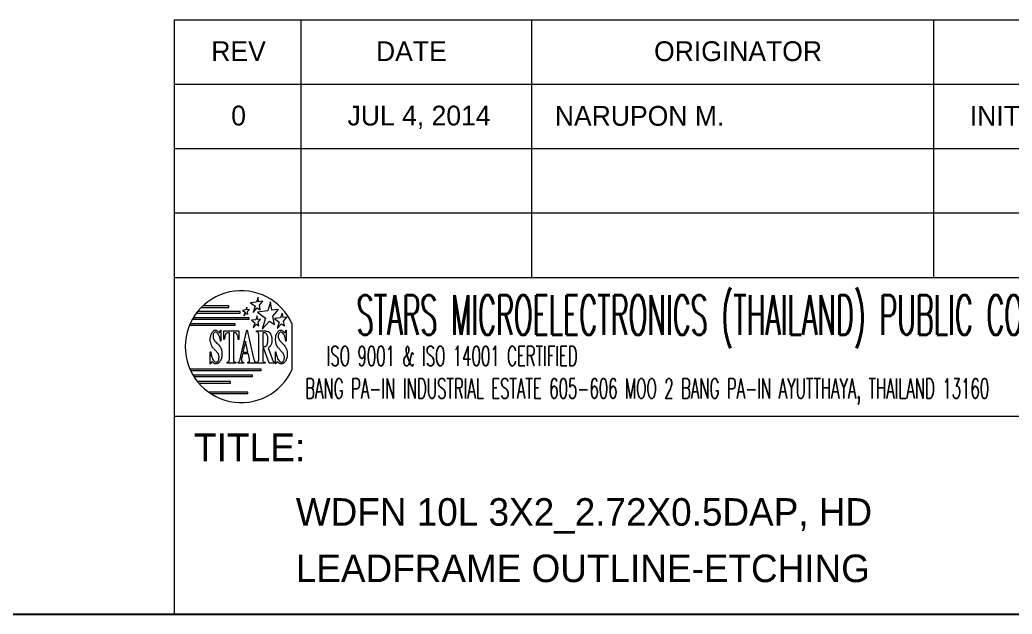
# Model space of a CAD drawing. Header units: inches. Extents: x 121 to 368, y 21 to 202.
# Drawn here: x 346.481 to 351.25, y 131.806 to 134.665 of the extents above; entities that cross this region are included whole.
import ezdxf
from ezdxf.enums import TextEntityAlignment as Align

# ---------------------------------------------------------------- set-up
doc = ezdxf.new("R2010")
doc.units = ezdxf.units.IN
doc.header["$MEASUREMENT"] = 0
doc.styles.add('ROMANS', font='ROMANS.SHX', dxfattribs={"height": 2.5})
doc.styles.get("Standard").update_dxf_attribs({"font": 'swromns.ttf'})

msp = doc.modelspace()

# ---------------------------------------------------------------- linework, layer by layer
at = {"lineweight": 18}
for p, q in [((347.222928, 134.664931), (347.222928, 131.805753)), ((347.222928, 134.664931), (355.545669, 134.664931)), ((347.833392, 133.425954), (347.833392, 134.664931)), ((348.940862, 133.425954), (348.940862, 134.664931)), ((350.873094, 133.425954), (350.873094, 134.664931)), ((347.222928, 134.355186), (355.545669, 134.355186)), ((347.222928, 134.045442), (355.545669, 134.045442)), ((347.222928, 133.735698), (355.545669, 133.735698)), ((347.222928, 133.425954), (355.545669, 133.425954)), ((347.485168, 133.28945), (347.3609, 133.28945)), ((347.485168, 133.285574), (347.485168, 133.28945)), ((347.617899, 133.306895), (347.589802, 133.303985)), ((347.617899, 133.306895), (347.589802, 133.303985)), ((347.589802, 133.303985), (347.611116, 133.287512)), ((347.589802, 133.303985), (347.611116, 133.287512)), ((347.611116, 133.287512), (347.602397, 133.256499)), ((347.611116, 133.287512), (347.602397, 133.256499)), ((347.625649, 133.331122), (347.617899, 133.306895)), ((347.625649, 133.331122), (347.617899, 133.306895)), ((347.628556, 133.307864), (347.625649, 133.331122)), ((347.628556, 133.307864), (347.625649, 133.331122)), ((347.647932, 133.31174), (347.628556, 133.307864)), ((347.647932, 133.31174), (347.628556, 133.307864)), ((347.63243, 133.292357), (347.647932, 133.31174)), ((347.63243, 133.292357), (347.647932, 133.31174)), ((347.636306, 133.270067), (347.63243, 133.292357)), ((347.636306, 133.270067), (347.63243, 133.292357)), ((347.684748, 133.307864), (347.673122, 133.265222)), ((347.684748, 133.307864), (347.673122, 133.265222)), ((347.692498, 133.26813), (347.684748, 133.307864)), ((347.692498, 133.26813), (347.684748, 133.307864)), ((347.32948, 133.254561), (347.539424, 133.254561)), ((347.539424, 133.262316), (347.335548, 133.262316)), ((347.352918, 133.281696), (347.485168, 133.281696)), ((347.485168, 133.281696), (347.485168, 133.285574)), ((347.539424, 133.258437), (347.539424, 133.262316)), ((347.539424, 133.254561), (347.539424, 133.258437)), ((347.567519, 133.269098), (347.55105, 133.267161)), ((347.567519, 133.269098), (347.55105, 133.267161)), ((347.55105, 133.267161), (347.563643, 133.258437)), ((347.55105, 133.267161), (347.563643, 133.258437)), ((347.563643, 133.258437), (347.557831, 133.240995)), ((347.563643, 133.258437), (347.557831, 133.240995)), ((347.557831, 133.240995), (347.568488, 133.253592)), ((347.557831, 133.240995), (347.568488, 133.253592)), ((347.571395, 133.282667), (347.567519, 133.269098)), ((347.571395, 133.282667), (347.567519, 133.269098)), ((347.568488, 133.253592), (347.577207, 133.248747)), ((347.568488, 133.253592), (347.577207, 133.248747)), ((347.573333, 133.270067), (347.571395, 133.282667)), ((347.573333, 133.270067), (347.571395, 133.282667)), ((347.58399, 133.272006), (347.573333, 133.270067)), ((347.58399, 133.272006), (347.573333, 133.270067)), ((347.574302, 133.261346), (347.58399, 133.272006)), ((347.574302, 133.261346), (347.58399, 133.272006)), ((347.577207, 133.248747), (347.574302, 133.261346)), ((347.577207, 133.248747), (347.574302, 133.261346)), ((347.602397, 133.256499), (347.621773, 133.279758)), ((347.602397, 133.256499), (347.621773, 133.279758)), ((347.620804, 133.240995), (347.614992, 133.221612)), ((347.620804, 133.240995), (347.614992, 133.221612)), ((347.623711, 133.222582), (347.620804, 133.240995)), ((347.623711, 133.222582), (347.620804, 133.240995)), ((347.621773, 133.279758), (347.636306, 133.270067)), ((347.621773, 133.279758), (347.636306, 133.270067)), ((347.673122, 133.265222), (347.622742, 133.258437)), ((347.673122, 133.265222), (347.622742, 133.258437)), ((347.622742, 133.258437), (347.661496, 133.229364)), ((347.622742, 133.258437), (347.661496, 133.229364)), ((347.724468, 133.272006), (347.692498, 133.26813)), ((347.724468, 133.272006), (347.692498, 133.26813)), ((347.697343, 133.239057), (347.724468, 133.272006)), ((347.697343, 133.239057), (347.724468, 133.272006)), ((347.705093, 133.199323), (347.697343, 133.239057)), ((347.705093, 133.199323), (347.697343, 133.239057)), ((347.74094, 133.254561), (347.734159, 133.231303)), ((347.74094, 133.254561), (347.734159, 133.231303)), ((347.745785, 133.232272), (347.74094, 133.254561)), ((347.745785, 133.232272), (347.74094, 133.254561)), ((347.295725, 133.195447), (347.516172, 133.195447)), ((347.516172, 133.20223), (347.298638, 133.20223)), ((347.309842, 133.224519), (347.583021, 133.224519)), ((347.583021, 133.231303), (347.313787, 133.231303)), ((347.516172, 133.198354), (347.516172, 133.20223)), ((347.516172, 133.195447), (347.516172, 133.198354)), ((347.583021, 133.227427), (347.583021, 133.231303)), ((347.583021, 133.224519), (347.583021, 133.227427)), ((347.614992, 133.221612), (347.593678, 133.219674)), ((347.614992, 133.221612), (347.593678, 133.219674)), ((347.593678, 133.219674), (347.610147, 133.207075)), ((347.593678, 133.219674), (347.610147, 133.207075)), ((347.610147, 133.207075), (347.602397, 133.183816)), ((347.610147, 133.207075), (347.602397, 133.183816)), ((347.602397, 133.183816), (347.617899, 133.201261)), ((347.602397, 133.183816), (347.617899, 133.201261)), ((347.617899, 133.201261), (347.629525, 133.193509)), ((347.617899, 133.201261), (347.629525, 133.193509)), ((347.637275, 133.225488), (347.623711, 133.222582)), ((347.637275, 133.225488), (347.623711, 133.222582)), ((347.626618, 133.209982), (347.637275, 133.225488)), ((347.626618, 133.209982), (347.637275, 133.225488)), ((347.629525, 133.193509), (347.626618, 133.209982)), ((347.629525, 133.193509), (347.626618, 133.209982)), ((347.661496, 133.229364), (347.645025, 133.176064)), ((347.661496, 133.229364), (347.645025, 133.176064)), ((347.645025, 133.176064), (347.679903, 133.215798)), ((347.645025, 133.176064), (347.679903, 133.215798)), ((347.679903, 133.215798), (347.705093, 133.199323)), ((347.679903, 133.215798), (347.705093, 133.199323)), ((347.734159, 133.231303), (347.705093, 133.227427)), ((347.734159, 133.231303), (347.705093, 133.227427)), ((347.705093, 133.227427), (347.727376, 133.210951)), ((347.705093, 133.227427), (347.727376, 133.210951)), ((347.727376, 133.210951), (347.717688, 133.17994)), ((347.727376, 133.210951), (347.717688, 133.17994)), ((347.717688, 133.17994), (347.738032, 133.203199)), ((347.717688, 133.17994), (347.738032, 133.203199)), ((347.738032, 133.203199), (347.752566, 133.193509)), ((347.738032, 133.203199), (347.752566, 133.193509)), ((347.763222, 133.235179), (347.745785, 133.232272)), ((347.763222, 133.235179), (347.745785, 133.232272)), ((347.747721, 133.215798), (347.763222, 133.235179)), ((347.747721, 133.215798), (347.763222, 133.235179)), ((347.752566, 133.193509), (347.747721, 133.215798)), ((347.752566, 133.193509), (347.747721, 133.215798)), ((347.790351, 132.984236), (347.790351, 133.201204)), ((347.790351, 132.989192), (347.790351, 133.196251)), ((347.397005, 133.140206), (347.397974, 133.144085)), ((347.397974, 133.144085), (347.398943, 133.147961)), ((347.398943, 133.147961), (347.399913, 133.151837)), ((347.399913, 133.151837), (347.40185, 133.155713)), ((347.40185, 133.155713), (347.402817, 133.15862)), ((347.402817, 133.15862), (347.404755, 133.161527)), ((347.404755, 133.161527), (347.406693, 133.164434)), ((347.406693, 133.164434), (347.4096, 133.166374)), ((347.4096, 133.166374), (347.411538, 133.168312)), ((347.410569, 133.153775), (347.4096, 133.149899)), ((347.4096, 133.149899), (347.4096, 133.146992)), ((347.4096, 133.146992), (347.4096, 133.142147)), ((347.412508, 133.157651), (347.410569, 133.153775)), ((347.411538, 133.168312), (347.413476, 133.17025)), ((347.414443, 133.159589), (347.412508, 133.157651)), ((347.413476, 133.17025), (347.415412, 133.171219)), ((347.416381, 133.161527), (347.414443, 133.159589)), ((347.415412, 133.171219), (347.418319, 133.172188)), ((347.419288, 133.162496), (347.416381, 133.161527)), ((347.418319, 133.172188), (347.420257, 133.172188)), ((347.422195, 133.162496), (347.419288, 133.162496)), ((347.420257, 133.172188), (347.423164, 133.172188)), ((347.426069, 133.161527), (347.422195, 133.162496)), ((347.423164, 133.172188), (347.424133, 133.171219)), ((347.424133, 133.171219), (347.427038, 133.17025)), ((347.429945, 133.159589), (347.426069, 133.161527)), ((347.427038, 133.17025), (347.428007, 133.169281)), ((347.428007, 133.169281), (347.429945, 133.168312)), ((347.429945, 133.168312), (347.431883, 133.167343)), ((347.432852, 133.155713), (347.429945, 133.159589)), ((347.431883, 133.167343), (347.433822, 133.166374)), ((347.435759, 133.150868), (347.432852, 133.155713)), ((347.433822, 133.166374), (347.43479, 133.165403)), ((347.43479, 133.165403), (347.437695, 133.162496)), ((347.437695, 133.147961), (347.435759, 133.150868)), ((347.437695, 133.162496), (347.438664, 133.161527)), ((347.438664, 133.144085), (347.437695, 133.147961)), ((347.438664, 133.161527), (347.439633, 133.161527)), ((347.440602, 133.141175), (347.438664, 133.144085)), ((347.439633, 133.161527), (347.440602, 133.161527)), ((347.440602, 133.161527), (347.441571, 133.161527)), ((347.441571, 133.161527), (347.44254, 133.161527)), ((347.44254, 133.161527), (347.443509, 133.162496)), ((347.443509, 133.165403), (347.444478, 133.168312)), ((347.443509, 133.164434), (347.443509, 133.165403)), ((347.443509, 133.162496), (347.443509, 133.164434)), ((347.444478, 133.168312), (347.445447, 133.172188)), ((347.445447, 133.172188), (347.446416, 133.172188)), ((347.446416, 133.172188), (347.446416, 133.119857)), ((347.460947, 133.12664), (347.460947, 133.168312)), ((347.460947, 133.168312), (347.532641, 133.168312)), ((347.466761, 133.144085), (347.465792, 133.141175)), ((347.46773, 133.146992), (347.466761, 133.144085)), ((347.468699, 133.149899), (347.46773, 133.146992)), ((347.469668, 133.152806), (347.468699, 133.149899)), ((347.472573, 133.155713), (347.469668, 133.152806)), ((347.474511, 133.157651), (347.472573, 133.155713)), ((347.478387, 133.15862), (347.474511, 133.157651)), ((347.482263, 133.159589), (347.478387, 133.15862)), ((347.488075, 133.159589), (347.482263, 133.159589)), ((347.488075, 133.040389), (347.488075, 133.159589)), ((347.512296, 133.159589), (347.507451, 133.159589)), ((347.507451, 133.159589), (347.507451, 133.040389)), ((347.515203, 133.159589), (347.512296, 133.159589)), ((347.517141, 133.15862), (347.515203, 133.159589)), ((347.519077, 133.15862), (347.517141, 133.15862)), ((347.520046, 133.157651), (347.519077, 133.15862)), ((347.522953, 133.154744), (347.520046, 133.157651)), ((347.523922, 133.152806), (347.522953, 133.154744)), ((347.52586, 133.149899), (347.523922, 133.152806)), ((347.526829, 133.146992), (347.52586, 133.149899)), ((347.527798, 133.145054), (347.526829, 133.146992)), ((347.528765, 133.143116), (347.527798, 133.145054)), ((347.528765, 133.141175), (347.528765, 133.143116)), ((347.532641, 133.168312), (347.532641, 133.12664)), ((347.543298, 133.048141), (347.572364, 133.171219)), ((347.572364, 133.171219), (347.573333, 133.171219)), ((347.573333, 133.171219), (347.602397, 133.044265)), ((347.618868, 133.168312), (347.655682, 133.168312)), ((347.618868, 133.164434), (347.618868, 133.168312)), ((347.620804, 133.164434), (347.618868, 133.164434)), ((347.622742, 133.163465), (347.620804, 133.164434)), ((347.62468, 133.162496), (347.622742, 133.163465)), ((347.625649, 133.161527), (347.62468, 133.162496)), ((347.626618, 133.161527), (347.625649, 133.161527)), ((347.627587, 133.159589), (347.626618, 133.161527)), ((347.628556, 133.15862), (347.627587, 133.159589)), ((347.628556, 133.157651), (347.628556, 133.15862)), ((347.628556, 133.155713), (347.628556, 133.157651)), ((347.629525, 133.154744), (347.628556, 133.155713)), ((347.629525, 133.152806), (347.629525, 133.154744)), ((347.629525, 133.150868), (347.629525, 133.152806)), ((347.629525, 133.14893), (347.629525, 133.150868)), ((347.629525, 133.146022), (347.629525, 133.14893)), ((347.629525, 133.143116), (347.629525, 133.146022)), ((347.629525, 133.141175), (347.629525, 133.143116)), ((347.653746, 133.159589), (347.648901, 133.159589)), ((347.648901, 133.159589), (347.648901, 133.091751)), ((347.658589, 133.159589), (347.653746, 133.159589)), ((347.655682, 133.168312), (347.659558, 133.168312)), ((347.663434, 133.157651), (347.658589, 133.159589)), ((347.659558, 133.168312), (347.662465, 133.167343)), ((347.662465, 133.167343), (347.665372, 133.167343)), ((347.666339, 133.154744), (347.663434, 133.157651)), ((347.665372, 133.167343), (347.668277, 133.167343)), ((347.668277, 133.150868), (347.666339, 133.154744)), ((347.668277, 133.167343), (347.671184, 133.166374)), ((347.669246, 133.14893), (347.668277, 133.150868)), ((347.670215, 133.146022), (347.669246, 133.14893)), ((347.671184, 133.143116), (347.670215, 133.146022)), ((347.671184, 133.166374), (347.673122, 133.165403)), ((347.672153, 133.140206), (347.671184, 133.143116)), ((347.673122, 133.165403), (347.67506, 133.165403)), ((347.67506, 133.165403), (347.676998, 133.164434)), ((347.676998, 133.164434), (347.679903, 133.161527)), ((347.679903, 133.161527), (347.68281, 133.15862)), ((347.68281, 133.15862), (347.684748, 133.154744)), ((347.684748, 133.154744), (347.687655, 133.149899)), ((347.687655, 133.149899), (347.688624, 133.147961)), ((347.688624, 133.147961), (347.689591, 133.144085)), ((347.689591, 133.144085), (347.690559, 133.142147)), ((347.710907, 133.140206), (347.711876, 133.144085)), ((347.711876, 133.147961), (347.713812, 133.151837)), ((347.711876, 133.144085), (347.711876, 133.147961)), ((347.713812, 133.151837), (347.71575, 133.155713)), ((347.71575, 133.155713), (347.716719, 133.15862)), ((347.716719, 133.15862), (347.718657, 133.161527)), ((347.718657, 133.161527), (347.720595, 133.164434)), ((347.720595, 133.164434), (347.722533, 133.166374)), ((347.722533, 133.166374), (347.724468, 133.168312)), ((347.7235, 133.149899), (347.722533, 133.146992)), ((347.722533, 133.146992), (347.722533, 133.142147)), ((347.724468, 133.153775), (347.7235, 133.149899)), ((347.724468, 133.168312), (347.727376, 133.17025)), ((347.726407, 133.157651), (347.724468, 133.153775)), ((347.727376, 133.159589), (347.726407, 133.157651)), ((347.727376, 133.17025), (347.730283, 133.171219)), ((347.730283, 133.161527), (347.727376, 133.159589)), ((347.730283, 133.171219), (347.732221, 133.172188)), ((347.732221, 133.162496), (347.730283, 133.161527)), ((347.732221, 133.172188), (347.735126, 133.172188)), ((347.735126, 133.162496), (347.732221, 133.162496)), ((347.735126, 133.172188), (347.736095, 133.172188)), ((347.739002, 133.161527), (347.735126, 133.162496)), ((347.736095, 133.172188), (347.738032, 133.171219)), ((347.738032, 133.171219), (347.739971, 133.17025)), ((347.742878, 133.159589), (347.739002, 133.161527)), ((347.739971, 133.17025), (347.741908, 133.169281)), ((347.741908, 133.169281), (347.742878, 133.168312)), ((347.742878, 133.168312), (347.745785, 133.167343)), ((347.746752, 133.155713), (347.742878, 133.159589)), ((347.745785, 133.167343), (347.746752, 133.166374)), ((347.746752, 133.166374), (347.74869, 133.165403)), ((347.749659, 133.150868), (347.746752, 133.155713)), ((347.74869, 133.165403), (347.750627, 133.162496)), ((347.751597, 133.147961), (347.749659, 133.150868)), ((347.750627, 133.162496), (347.751597, 133.161527)), ((347.751597, 133.161527), (347.753535, 133.161527)), ((347.753535, 133.144085), (347.751597, 133.147961)), ((347.753535, 133.161527), (347.754504, 133.161527)), ((347.754504, 133.141175), (347.753535, 133.144085)), ((347.754504, 133.161527), (347.755473, 133.161527)), ((347.755473, 133.161527), (347.756442, 133.161527)), ((347.756442, 133.161527), (347.757411, 133.162496)), ((347.757411, 133.165403), (347.758377, 133.168312)), ((347.757411, 133.164434), (347.757411, 133.165403)), ((347.757411, 133.162496), (347.757411, 133.164434)), ((347.758377, 133.168312), (347.758377, 133.172188)), ((347.758377, 133.172188), (347.760316, 133.172188)), ((347.760316, 133.172188), (347.761285, 133.119857)), ((347.396036, 133.13633), (347.397005, 133.140206)), ((347.396036, 133.131485), (347.396036, 133.13633)), ((347.396036, 133.127609), (347.396036, 133.131485)), ((347.396036, 133.124702), (347.396036, 133.127609)), ((347.396036, 133.121795), (347.396036, 133.124702)), ((347.396036, 133.118888), (347.396036, 133.121795)), ((347.396036, 133.116948), (347.396036, 133.118888)), ((347.397005, 133.11501), (347.396036, 133.116948)), ((347.397974, 133.112103), (347.397005, 133.11501)), ((347.397974, 133.110165), (347.397974, 133.112103)), ((347.398943, 133.107258), (347.397974, 133.110165)), ((347.399913, 133.105319), (347.398943, 133.107258)), ((347.399913, 133.103382), (347.399913, 133.105319)), ((347.40185, 133.100474), (347.399913, 133.103382)), ((347.40185, 133.098537), (347.40185, 133.100474)), ((347.402817, 133.096598), (347.40185, 133.098537)), ((347.403786, 133.094658), (347.402817, 133.096598)), ((347.4096, 133.142147), (347.4096, 133.140206)), ((347.4096, 133.140206), (347.4096, 133.137299)), ((347.4096, 133.137299), (347.4096, 133.135361)), ((347.4096, 133.135361), (347.4096, 133.133423)), ((347.4096, 133.133423), (347.410569, 133.130516)), ((347.410569, 133.130516), (347.412508, 133.128578)), ((347.412508, 133.128578), (347.414443, 133.125671)), ((347.414443, 133.125671), (347.415412, 133.122764)), ((347.415412, 133.122764), (347.41735, 133.120826)), ((347.41735, 133.120826), (347.420257, 133.117917)), ((347.420257, 133.117917), (347.424133, 133.114041)), ((347.424133, 133.114041), (347.428007, 133.109196)), ((347.428007, 133.109196), (347.431883, 133.106289)), ((347.431883, 133.106289), (347.43479, 133.102413)), ((347.43479, 133.102413), (347.437695, 133.099506)), ((347.437695, 133.099506), (347.439633, 133.095629)), ((347.439633, 133.095629), (347.44254, 133.09272)), ((347.441571, 133.137299), (347.440602, 133.141175)), ((347.44254, 133.133423), (347.441571, 133.137299)), ((347.443509, 133.129547), (347.44254, 133.133423)), ((347.444478, 133.124702), (347.443509, 133.129547)), ((347.445447, 133.119857), (347.444478, 133.124702)), ((347.446416, 133.119857), (347.445447, 133.119857)), ((347.462885, 133.12664), (347.460947, 133.12664)), ((347.463854, 133.130516), (347.462885, 133.12664)), ((347.464823, 133.134392), (347.463854, 133.130516)), ((347.465792, 133.137299), (347.464823, 133.134392)), ((347.465792, 133.141175), (347.465792, 133.137299)), ((347.529734, 133.139237), (347.528765, 133.141175)), ((347.529734, 133.13633), (347.529734, 133.139237)), ((347.530703, 133.133423), (347.529734, 133.13633)), ((347.530703, 133.129547), (347.530703, 133.133423)), ((347.530703, 133.12664), (347.530703, 133.129547)), ((347.532641, 133.12664), (347.530703, 133.12664)), ((347.564612, 133.118888), (347.552986, 133.066555)), ((347.577207, 133.066555), (347.564612, 133.118888)), ((347.629525, 133.040389), (347.629525, 133.141175)), ((347.664403, 133.094658), (347.665372, 133.096598)), ((347.665372, 133.096598), (347.667308, 133.098537)), ((347.667308, 133.098537), (347.669246, 133.101443)), ((347.669246, 133.101443), (347.670215, 133.105319)), ((347.670215, 133.105319), (347.671184, 133.107258)), ((347.671184, 133.111134), (347.672153, 133.114041)), ((347.671184, 133.109196), (347.671184, 133.111134)), ((347.671184, 133.107258), (347.671184, 133.109196)), ((347.672153, 133.137299), (347.672153, 133.140206)), ((347.672153, 133.133423), (347.672153, 133.137299)), ((347.673122, 133.129547), (347.672153, 133.133423)), ((347.672153, 133.116948), (347.673122, 133.118888)), ((347.672153, 133.114041), (347.672153, 133.116948)), ((347.673122, 133.124702), (347.673122, 133.129547)), ((347.673122, 133.121795), (347.673122, 133.124702)), ((347.673122, 133.118888), (347.673122, 133.121795)), ((347.685717, 133.097568), (347.683779, 133.093689)), ((347.687655, 133.099506), (347.685717, 133.097568)), ((347.688624, 133.103382), (347.687655, 133.099506)), ((347.689591, 133.106289), (347.688624, 133.103382)), ((347.690559, 133.110165), (347.689591, 133.106289)), ((347.690559, 133.142147), (347.690559, 133.139237)), ((347.690559, 133.139237), (347.691529, 133.135361)), ((347.691529, 133.113072), (347.690559, 133.110165)), ((347.691529, 133.135361), (347.691529, 133.132454)), ((347.691529, 133.132454), (347.691529, 133.129547)), ((347.691529, 133.129547), (347.691529, 133.125671)), ((347.691529, 133.125671), (347.691529, 133.121795)), ((347.691529, 133.121795), (347.691529, 133.117917)), ((347.691529, 133.117917), (347.691529, 133.113072)), ((347.709938, 133.131485), (347.710907, 133.13633)), ((347.709938, 133.127609), (347.709938, 133.131485)), ((347.709938, 133.124702), (347.709938, 133.127609)), ((347.709938, 133.121795), (347.709938, 133.124702)), ((347.710907, 133.118888), (347.709938, 133.121795)), ((347.710907, 133.13633), (347.710907, 133.140206)), ((347.710907, 133.116948), (347.710907, 133.118888)), ((347.710907, 133.11501), (347.710907, 133.116948)), ((347.711876, 133.112103), (347.710907, 133.11501)), ((347.711876, 133.110165), (347.711876, 133.112103)), ((347.712843, 133.107258), (347.711876, 133.110165)), ((347.712843, 133.105319), (347.712843, 133.107258)), ((347.713812, 133.103382), (347.712843, 133.105319)), ((347.714781, 133.100474), (347.713812, 133.103382)), ((347.71575, 133.098537), (347.714781, 133.100474)), ((347.71575, 133.096598), (347.71575, 133.098537)), ((347.716719, 133.094658), (347.71575, 133.096598)), ((347.722533, 133.142147), (347.722533, 133.140206)), ((347.722533, 133.140206), (347.722533, 133.137299)), ((347.722533, 133.137299), (347.7235, 133.135361)), ((347.7235, 133.135361), (347.7235, 133.133423)), ((347.7235, 133.133423), (347.724468, 133.130516)), ((347.724468, 133.130516), (347.726407, 133.128578)), ((347.726407, 133.128578), (347.727376, 133.125671)), ((347.727376, 133.125671), (347.728345, 133.122764)), ((347.728345, 133.122764), (347.731252, 133.120826)), ((347.731252, 133.120826), (347.734159, 133.117917)), ((347.734159, 133.117917), (347.737063, 133.114041)), ((347.737063, 133.114041), (347.741908, 133.109196)), ((347.741908, 133.109196), (347.744816, 133.106289)), ((347.744816, 133.106289), (347.747721, 133.102413)), ((347.747721, 133.102413), (347.750627, 133.099506)), ((347.750627, 133.099506), (347.753535, 133.095629)), ((347.753535, 133.095629), (347.755473, 133.09272)), ((347.755473, 133.137299), (347.754504, 133.141175)), ((347.756442, 133.133423), (347.755473, 133.137299)), ((347.757411, 133.129547), (347.756442, 133.133423)), ((347.757411, 133.124702), (347.757411, 133.129547)), ((347.758377, 133.119857), (347.757411, 133.124702)), ((347.761285, 133.119857), (347.758377, 133.119857)), ((347.396036, 133.068493), (347.397974, 133.068493)), ((347.396036, 133.010347), (347.396036, 133.068493)), ((347.397974, 133.068493), (347.398943, 133.062679)), ((347.398943, 133.062679), (347.399913, 133.056864)), ((347.399913, 133.056864), (347.400881, 133.052019)), ((347.400881, 133.052019), (347.40185, 133.046203)), ((347.404755, 133.09272), (347.403786, 133.094658)), ((347.405724, 133.090782), (347.404755, 133.09272)), ((347.406693, 133.088844), (347.405724, 133.090782)), ((347.408631, 133.086906), (347.406693, 133.088844)), ((347.410569, 133.084968), (347.408631, 133.086906)), ((347.412508, 133.08303), (347.410569, 133.084968)), ((347.414443, 133.081092), (347.412508, 133.08303)), ((347.416381, 133.079154), (347.414443, 133.081092)), ((347.419288, 133.076247), (347.416381, 133.079154)), ((347.422195, 133.07334), (347.419288, 133.076247)), ((347.426069, 133.069462), (347.422195, 133.07334)), ((347.428007, 133.066555), (347.426069, 133.069462)), ((347.430914, 133.063648), (347.428007, 133.066555)), ((347.432852, 133.06074), (347.430914, 133.063648)), ((347.43479, 133.058803), (347.432852, 133.06074)), ((347.435759, 133.056864), (347.43479, 133.058803)), ((347.435759, 133.053958), (347.435759, 133.056864)), ((347.436728, 133.05105), (347.435759, 133.053958)), ((347.437695, 133.049113), (347.436728, 133.05105)), ((347.437695, 133.046203), (347.437695, 133.049113)), ((347.44254, 133.09272), (347.444478, 133.089813)), ((347.444478, 133.089813), (347.446416, 133.086906)), ((347.446416, 133.086906), (347.447385, 133.083999)), ((347.447385, 133.083999), (347.449321, 133.081092)), ((347.449321, 133.081092), (347.449321, 133.077216)), ((347.449321, 133.077216), (347.45029, 133.074309)), ((347.45029, 133.074309), (347.451259, 133.0714)), ((347.451259, 133.0714), (347.451259, 133.068493)), ((347.451259, 133.068493), (347.451259, 133.064617)), ((347.451259, 133.064617), (347.452228, 133.06074)), ((347.452228, 133.052019), (347.451259, 133.048141)), ((347.451259, 133.048141), (347.451259, 133.043296)), ((347.452228, 133.06074), (347.452228, 133.056864)), ((347.452228, 133.056864), (347.452228, 133.052019)), ((347.542329, 133.044265), (347.543298, 133.048141)), ((347.55105, 133.057834), (347.547174, 133.042327)), ((347.579145, 133.057834), (347.55105, 133.057834)), ((347.552986, 133.066555), (347.577207, 133.066555)), ((347.583021, 133.038451), (347.579145, 133.057834)), ((347.648901, 133.091751), (347.651808, 133.091751)), ((347.653746, 133.08303), (347.648901, 133.08303)), ((347.648901, 133.08303), (347.648901, 133.040389)), ((347.651808, 133.091751), (347.655682, 133.091751)), ((347.678934, 133.013255), (347.653746, 133.08303)), ((347.655682, 133.091751), (347.658589, 133.09272)), ((347.658589, 133.09272), (347.661496, 133.093689)), ((347.661496, 133.093689), (347.664403, 133.094658)), ((347.676998, 133.088844), (347.674091, 133.086906)), ((347.674091, 133.086906), (347.693467, 133.034575)), ((347.680872, 133.091751), (347.676998, 133.088844)), ((347.683779, 133.093689), (347.680872, 133.091751)), ((347.709938, 133.068493), (347.711876, 133.068493)), ((347.709938, 133.010347), (347.709938, 133.068493)), ((347.711876, 133.068493), (347.711876, 133.062679)), ((347.711876, 133.062679), (347.712843, 133.056864)), ((347.712843, 133.056864), (347.714781, 133.052019)), ((347.714781, 133.052019), (347.71575, 133.046203)), ((347.718657, 133.09272), (347.716719, 133.094658)), ((347.719626, 133.090782), (347.718657, 133.09272)), ((347.720595, 133.088844), (347.719626, 133.090782)), ((347.722533, 133.086906), (347.720595, 133.088844)), ((347.724468, 133.084968), (347.722533, 133.086906)), ((347.726407, 133.08303), (347.724468, 133.084968)), ((347.728345, 133.081092), (347.726407, 133.08303)), ((347.730283, 133.079154), (347.728345, 133.081092)), ((347.732221, 133.076247), (347.730283, 133.079154)), ((347.735126, 133.07334), (347.732221, 133.076247)), ((347.739002, 133.069462), (347.735126, 133.07334)), ((347.741908, 133.066555), (347.739002, 133.069462)), ((347.743847, 133.063648), (347.741908, 133.066555)), ((347.745785, 133.06074), (347.743847, 133.063648)), ((347.747721, 133.058803), (347.745785, 133.06074)), ((347.74869, 133.056864), (347.747721, 133.058803)), ((347.749659, 133.053958), (347.74869, 133.056864)), ((347.750627, 133.05105), (347.749659, 133.053958)), ((347.751597, 133.049113), (347.750627, 133.05105)), ((347.751597, 133.046203), (347.751597, 133.049113)), ((347.755473, 133.09272), (347.757411, 133.089813)), ((347.757411, 133.089813), (347.759346, 133.086906)), ((347.759346, 133.086906), (347.761285, 133.083999)), ((347.761285, 133.083999), (347.762254, 133.081092)), ((347.762254, 133.081092), (347.763222, 133.077216)), ((347.763222, 133.077216), (347.763222, 133.074309)), ((347.763222, 133.074309), (347.765161, 133.0714)), ((347.765161, 133.0714), (347.765161, 133.068493)), ((347.765161, 133.068493), (347.765161, 133.064617)), ((347.765161, 133.064617), (347.76613, 133.06074)), ((347.76613, 133.052019), (347.765161, 133.048141)), ((347.765161, 133.048141), (347.765161, 133.043296)), ((347.76613, 133.06074), (347.76613, 133.056864)), ((347.76613, 133.056864), (347.76613, 133.052019)), ((347.397974, 133.010347), (347.396036, 133.010347)), ((347.398943, 133.012285), (347.397974, 133.010347)), ((347.399913, 133.014224), (347.398943, 133.012285)), ((347.400881, 133.01713), (347.399913, 133.015192)), ((347.399913, 133.015192), (347.399913, 133.014224)), ((347.40185, 133.0181), (347.400881, 133.01713)), ((347.40185, 133.046203), (347.403786, 133.042327)), ((347.402817, 133.0181), (347.40185, 133.0181)), ((347.403786, 133.019069), (347.402817, 133.0181)), ((347.403786, 133.042327), (347.404755, 133.038451)), ((347.405724, 133.019069), (347.403786, 133.019069)), ((347.404755, 133.038451), (347.406693, 133.033606)), ((347.406693, 133.0181), (347.405724, 133.019069)), ((347.406693, 133.033606), (347.407662, 133.030699)), ((347.407662, 133.0181), (347.406693, 133.0181)), ((347.407662, 133.030699), (347.411538, 133.025854)), ((347.4096, 133.01713), (347.407662, 133.0181)), ((347.411538, 133.015192), (347.4096, 133.01713)), ((347.411538, 133.025854), (347.416381, 133.021006)), ((347.413476, 133.013255), (347.411538, 133.015192)), ((347.415412, 133.012285), (347.413476, 133.013255)), ((347.416381, 133.011316), (347.415412, 133.012285)), ((347.416381, 133.021006), (347.420257, 133.019069)), ((347.418319, 133.010347), (347.416381, 133.011316)), ((347.420257, 133.010347), (347.418319, 133.010347)), ((347.420257, 133.019069), (347.424133, 133.0181)), ((347.422195, 133.010347), (347.420257, 133.010347)), ((347.424133, 133.010347), (347.422195, 133.010347)), ((347.424133, 133.0181), (347.427038, 133.019069)), ((347.427038, 133.010347), (347.424133, 133.010347)), ((347.427038, 133.019069), (347.429945, 133.020037)), ((347.429945, 133.011316), (347.427038, 133.010347)), ((347.429945, 133.020037), (347.432852, 133.021976)), ((347.432852, 133.012285), (347.429945, 133.011316)), ((347.432852, 133.021976), (347.43479, 133.024885)), ((347.435759, 133.014224), (347.432852, 133.012285)), ((347.43479, 133.024885), (347.435759, 133.026823)), ((347.435759, 133.027792), (347.436728, 133.030699)), ((347.435759, 133.026823), (347.435759, 133.027792)), ((347.437695, 133.015192), (347.435759, 133.014224)), ((347.436728, 133.030699), (347.437695, 133.032637)), ((347.438664, 133.044265), (347.437695, 133.046203)), ((347.437695, 133.036513), (347.438664, 133.038451)), ((347.437695, 133.034575), (347.437695, 133.036513)), ((347.437695, 133.032637), (347.437695, 133.034575)), ((347.439633, 133.0181), (347.437695, 133.015192)), ((347.438664, 133.041358), (347.438664, 133.044265)), ((347.438664, 133.038451), (347.438664, 133.041358)), ((347.44254, 133.021006), (347.439633, 133.0181)), ((347.443509, 133.023914), (347.44254, 133.021006)), ((347.446416, 133.027792), (347.443509, 133.023914)), ((347.447385, 133.031668), (347.446416, 133.027792)), ((347.449321, 133.034575), (347.447385, 133.031668)), ((347.45029, 133.03942), (347.449321, 133.034575)), ((347.451259, 133.043296), (347.45029, 133.03942)), ((347.476449, 133.013255), (347.476449, 133.0181)), ((347.476449, 133.0181), (347.479356, 133.0181)), ((347.518108, 133.013255), (347.476449, 133.013255)), ((347.479356, 133.0181), (347.480325, 133.0181)), ((347.480325, 133.0181), (347.482263, 133.019069)), ((347.482263, 133.019069), (347.484199, 133.019069)), ((347.484199, 133.019069), (347.485168, 133.020037)), ((347.485168, 133.021006), (347.486137, 133.021976)), ((347.485168, 133.020037), (347.485168, 133.021006)), ((347.486137, 133.025854), (347.487106, 133.027792)), ((347.486137, 133.023914), (347.486137, 133.025854)), ((347.486137, 133.021976), (347.486137, 133.023914)), ((347.487106, 133.027792), (347.488075, 133.030699)), ((347.488075, 133.034575), (347.488075, 133.040389)), ((347.488075, 133.030699), (347.488075, 133.034575)), ((347.507451, 133.040389), (347.507451, 133.034575)), ((347.507451, 133.034575), (347.507451, 133.030699)), ((347.507451, 133.030699), (347.507451, 133.026823)), ((347.507451, 133.026823), (347.507451, 133.024885)), ((347.507451, 133.024885), (347.50842, 133.023914)), ((347.50842, 133.023914), (347.50842, 133.021976)), ((347.50842, 133.021976), (347.509389, 133.021006)), ((347.509389, 133.021006), (347.510358, 133.020037)), ((347.510358, 133.020037), (347.511327, 133.019069)), ((347.511327, 133.019069), (347.512296, 133.019069)), ((347.512296, 133.019069), (347.513265, 133.0181)), ((347.513265, 133.0181), (347.515203, 133.0181)), ((347.515203, 133.0181), (347.518108, 133.0181)), ((347.518108, 133.0181), (347.518108, 133.013255)), ((347.529734, 133.0181), (347.531672, 133.019069)), ((347.529734, 133.013255), (347.529734, 133.0181)), ((347.555893, 133.013255), (347.529734, 133.013255)), ((347.531672, 133.019069), (347.53361, 133.020037)), ((347.53361, 133.020037), (347.535548, 133.021976)), ((347.535548, 133.021976), (347.536517, 133.024885)), ((347.536517, 133.024885), (347.537486, 133.026823)), ((347.537486, 133.026823), (347.538455, 133.027792)), ((347.538455, 133.027792), (347.539424, 133.030699)), ((347.539424, 133.030699), (347.540391, 133.033606)), ((347.540391, 133.036513), (347.542329, 133.03942)), ((347.540391, 133.033606), (347.540391, 133.036513)), ((347.542329, 133.03942), (347.542329, 133.044265)), ((347.547174, 133.038451), (347.546205, 133.035544)), ((347.546205, 133.035544), (347.546205, 133.032637)), ((347.546205, 133.032637), (347.546205, 133.02973)), ((347.546205, 133.02973), (347.546205, 133.026823)), ((347.546205, 133.026823), (347.547174, 133.024885)), ((347.547174, 133.042327), (347.547174, 133.038451)), ((347.547174, 133.024885), (347.548143, 133.021976)), ((347.548143, 133.021976), (347.549112, 133.020037)), ((347.549112, 133.020037), (347.550081, 133.020037)), ((347.550081, 133.020037), (347.55105, 133.019069)), ((347.55105, 133.019069), (347.552986, 133.0181)), ((347.552986, 133.0181), (347.555893, 133.0181)), ((347.555893, 133.0181), (347.555893, 133.013255)), ((347.576238, 133.013255), (347.576238, 133.0181)), ((347.576238, 133.0181), (347.577207, 133.0181)), ((347.614023, 133.013255), (347.576238, 133.013255)), ((347.577207, 133.0181), (347.579145, 133.0181)), ((347.579145, 133.0181), (347.582052, 133.019069)), ((347.582052, 133.019069), (347.583021, 133.019069)), ((347.58399, 133.034575), (347.583021, 133.038451)), ((347.583021, 133.019069), (347.58399, 133.020037)), ((347.58399, 133.032637), (347.58399, 133.034575)), ((347.584959, 133.030699), (347.58399, 133.032637)), ((347.58399, 133.020037), (347.584959, 133.021006)), ((347.584959, 133.02973), (347.584959, 133.030699)), ((347.584959, 133.027792), (347.584959, 133.02973)), ((347.584959, 133.026823), (347.584959, 133.027792)), ((347.584959, 133.025854), (347.584959, 133.026823)), ((347.584959, 133.023914), (347.584959, 133.025854)), ((347.584959, 133.021976), (347.584959, 133.023914)), ((347.584959, 133.021006), (347.584959, 133.021976)), ((347.602397, 133.044265), (347.603366, 133.03942)), ((347.603366, 133.03942), (347.604335, 133.036513)), ((347.604335, 133.036513), (347.605304, 133.032637)), ((347.605304, 133.032637), (347.606273, 133.02973)), ((347.606273, 133.02973), (347.606273, 133.026823)), ((347.606273, 133.026823), (347.607242, 133.024885)), ((347.607242, 133.024885), (347.608211, 133.023914)), ((347.608211, 133.023914), (347.609178, 133.021976)), ((347.609178, 133.021976), (347.610147, 133.020037)), ((347.610147, 133.020037), (347.611116, 133.019069)), ((347.611116, 133.019069), (347.613054, 133.019069)), ((347.613054, 133.019069), (347.614023, 133.0181)), ((347.614023, 133.0181), (347.614023, 133.013255)), ((347.618868, 133.013255), (347.618868, 133.0181)), ((347.618868, 133.0181), (347.620804, 133.0181)), ((347.659558, 133.013255), (347.618868, 133.013255)), ((347.620804, 133.0181), (347.622742, 133.0181)), ((347.622742, 133.0181), (347.62468, 133.019069)), ((347.62468, 133.019069), (347.625649, 133.020037)), ((347.625649, 133.020037), (347.626618, 133.021006)), ((347.626618, 133.021006), (347.627587, 133.021976)), ((347.627587, 133.021976), (347.628556, 133.023914)), ((347.628556, 133.025854), (347.629525, 133.026823)), ((347.628556, 133.024885), (347.628556, 133.025854)), ((347.628556, 133.023914), (347.628556, 133.024885)), ((347.629525, 133.037482), (347.629525, 133.040389)), ((347.629525, 133.034575), (347.629525, 133.037482)), ((347.629525, 133.032637), (347.629525, 133.034575)), ((347.629525, 133.030699), (347.629525, 133.032637)), ((347.629525, 133.028761), (347.629525, 133.030699)), ((347.629525, 133.026823), (347.629525, 133.028761)), ((347.648901, 133.040389), (347.648901, 133.037482)), ((347.648901, 133.037482), (347.648901, 133.034575)), ((347.648901, 133.034575), (347.648901, 133.032637)), ((347.648901, 133.032637), (347.648901, 133.030699)), ((347.648901, 133.030699), (347.648901, 133.028761)), ((347.648901, 133.028761), (347.648901, 133.026823)), ((347.648901, 133.026823), (347.648901, 133.025854)), ((347.648901, 133.025854), (347.648901, 133.024885)), ((347.648901, 133.024885), (347.648901, 133.023914)), ((347.648901, 133.023914), (347.64987, 133.021976)), ((347.64987, 133.021976), (347.650839, 133.021006)), ((347.650839, 133.021006), (347.651808, 133.020037)), ((347.651808, 133.020037), (347.652777, 133.019069)), ((347.652777, 133.019069), (347.654713, 133.0181)), ((347.654713, 133.0181), (347.656651, 133.0181)), ((347.656651, 133.0181), (347.659558, 133.0181)), ((347.659558, 133.0181), (347.659558, 133.013255)), ((347.704124, 133.013255), (347.678934, 133.013255)), ((347.693467, 133.034575), (347.695405, 133.02973)), ((347.695405, 133.02973), (347.696374, 133.025854)), ((347.696374, 133.025854), (347.697343, 133.023914)), ((347.697343, 133.023914), (347.699281, 133.021976)), ((347.699281, 133.021976), (347.70025, 133.020037)), ((347.70025, 133.020037), (347.701217, 133.019069)), ((347.701217, 133.019069), (347.703155, 133.019069)), ((347.703155, 133.019069), (347.704124, 133.0181)), ((347.704124, 133.0181), (347.704124, 133.013255)), ((347.711876, 133.010347), (347.709938, 133.010347)), ((347.712843, 133.014224), (347.711876, 133.012285)), ((347.711876, 133.012285), (347.711876, 133.010347)), ((347.713812, 133.015192), (347.712843, 133.014224)), ((347.714781, 133.01713), (347.713812, 133.015192)), ((347.71575, 133.0181), (347.714781, 133.01713)), ((347.71575, 133.046203), (347.716719, 133.042327)), ((347.716719, 133.0181), (347.71575, 133.0181)), ((347.716719, 133.042327), (347.718657, 133.038451)), ((347.718657, 133.019069), (347.716719, 133.019069)), ((347.716719, 133.019069), (347.716719, 133.0181)), ((347.718657, 133.038451), (347.719626, 133.033606)), ((347.719626, 133.0181), (347.718657, 133.019069)), ((347.719626, 133.033606), (347.721564, 133.030699)), ((347.720595, 133.0181), (347.719626, 133.0181)), ((347.722533, 133.01713), (347.720595, 133.0181)), ((347.721564, 133.030699), (347.725438, 133.025854)), ((347.724468, 133.015192), (347.722533, 133.01713)), ((347.727376, 133.013255), (347.724468, 133.015192)), ((347.725438, 133.025854), (347.730283, 133.021006)), ((347.728345, 133.012285), (347.727376, 133.013255)), ((347.731252, 133.011316), (347.728345, 133.012285)), ((347.730283, 133.021006), (347.734159, 133.019069)), ((347.732221, 133.010347), (347.731252, 133.011316)), ((347.734159, 133.010347), (347.732221, 133.010347)), ((347.734159, 133.019069), (347.738032, 133.0181)), ((347.736095, 133.010347), (347.734159, 133.010347)), ((347.738032, 133.010347), (347.736095, 133.010347)), ((347.738032, 133.0181), (347.74094, 133.019069)), ((347.74094, 133.010347), (347.738032, 133.010347)), ((347.74094, 133.019069), (347.743847, 133.020037)), ((347.743847, 133.011316), (347.74094, 133.010347)), ((347.743847, 133.020037), (347.745785, 133.021976)), ((347.746752, 133.012285), (347.743847, 133.011316)), ((347.745785, 133.021976), (347.747721, 133.024885)), ((347.749659, 133.014224), (347.746752, 133.012285)), ((347.747721, 133.024885), (347.749659, 133.026823)), ((347.749659, 133.027792), (347.750627, 133.030699)), ((347.749659, 133.026823), (347.749659, 133.027792)), ((347.751597, 133.015192), (347.749659, 133.014224)), ((347.750627, 133.030699), (347.751597, 133.032637)), ((347.752566, 133.044265), (347.751597, 133.046203)), ((347.751597, 133.036513), (347.752566, 133.038451)), ((347.751597, 133.034575), (347.751597, 133.036513)), ((347.751597, 133.032637), (347.751597, 133.034575)), ((347.753535, 133.0181), (347.751597, 133.015192)), ((347.752566, 133.041358), (347.752566, 133.044265)), ((347.752566, 133.038451), (347.752566, 133.041358)), ((347.755473, 133.021006), (347.753535, 133.0181)), ((347.758377, 133.023914), (347.755473, 133.021006)), ((347.759346, 133.027792), (347.758377, 133.023914)), ((347.761285, 133.031668), (347.759346, 133.027792)), ((347.762254, 133.034575), (347.761285, 133.031668)), ((347.763222, 133.03942), (347.762254, 133.034575)), ((347.765161, 133.043296), (347.763222, 133.03942)), ((347.641151, 132.985151), (347.297782, 132.985151)), ((347.300854, 132.978368), (347.641151, 132.978368)), ((347.598521, 132.956078), (347.312631, 132.956078)), ((347.598521, 132.9522), (347.598521, 132.956078)), ((347.598521, 132.948324), (347.598521, 132.9522)), ((347.641151, 132.982244), (347.641151, 132.985151)), ((347.641151, 132.978368), (347.641151, 132.982244)), ((347.317561, 132.948324), (347.598521, 132.948324)), ((347.49292, 132.925065), (347.333986, 132.925065)), ((347.340408, 132.917313), (347.49292, 132.917313)), ((347.49292, 132.921189), (347.49292, 132.925065)), ((347.49292, 132.917313), (347.49292, 132.921189)), ((347.576238, 132.873703), (347.388197, 132.873703)), ((347.398183, 132.86692), (347.576238, 132.86692)), ((347.576238, 132.869827), (347.576238, 132.873703)), ((347.576238, 132.86692), (347.576238, 132.869827)), ((347.222928, 132.758812), (355.545669, 132.758812))]:
    msp.add_line(p, q, dxfattribs=at)
msp.add_line((337.854509, 131.805753), (355.545669, 131.805753))
msp.add_arc((347.544267, 133.09272), 0.268935, 23.789871, 336.210129, dxfattribs=at)

# ---------------------------------------------------------------- texts
for s, height, p in [('REV', 0.0953059, (347.532063, 134.514117)), ('DATE', 0.0953059, (348.362447, 134.514117)), ('ORIGINATOR', 0.0953059, (349.932294, 134.514117)), ('0', 0.095306, (347.532063, 134.204372)), ('JUL 4, 2014', 0.09530591, (348.399427, 134.204372))]:
    msp.add_text(s, height=height, dxfattribs=at).set_placement(p, align=Align.MIDDLE_CENTER)
for s, height, p in [('NARUPON M.', 0.0953059, (349.05192, 134.155318)), ('INITIAL REVISION', 0.09530591, (351.045877, 134.155318)), ('TITLE:', 0.1334283, (347.317716, 132.541518)), ('WDFN 10L 3X2_2.72X0.5DAP, HD', 0.1326, (347.807216, 132.231243)), ('LEADFRAME OUTLINE-ETCHING', 0.1326, (347.807216, 131.959939))]:
    msp.add_text(s, height=height, dxfattribs=at).set_placement(p)
at = {"lineweight": 18, "style": 'ROMANS'}
for s, height, width, p in [('STARS MICROELECTRONICS (THAILAND) PUBLIC CO., LTD.', 0.19061182, 0.5, (349.904915, 133.231289)), ('ISO 9001 & ISO 14001 CERTIFIED', 0.09530591, 0.55, (348.558434, 133.047814))]:
    msp.add_text(s, height=height, dxfattribs=dict(at, width=width)).set_placement(p, align=Align.MIDDLE)
at = {"lineweight": 18, "style": 'ROMANS', "width": 0.55}
msp.add_text('BANG PA-IN INDUSTRIAL ESTATE 605-606 MOO 2 BANG PA-IN AYUTTHAYA, THAILAND 13160', height=0.09530591, dxfattribs=at).set_placement((347.852444, 132.844063))

doc.saveas('drawing.dxf')
